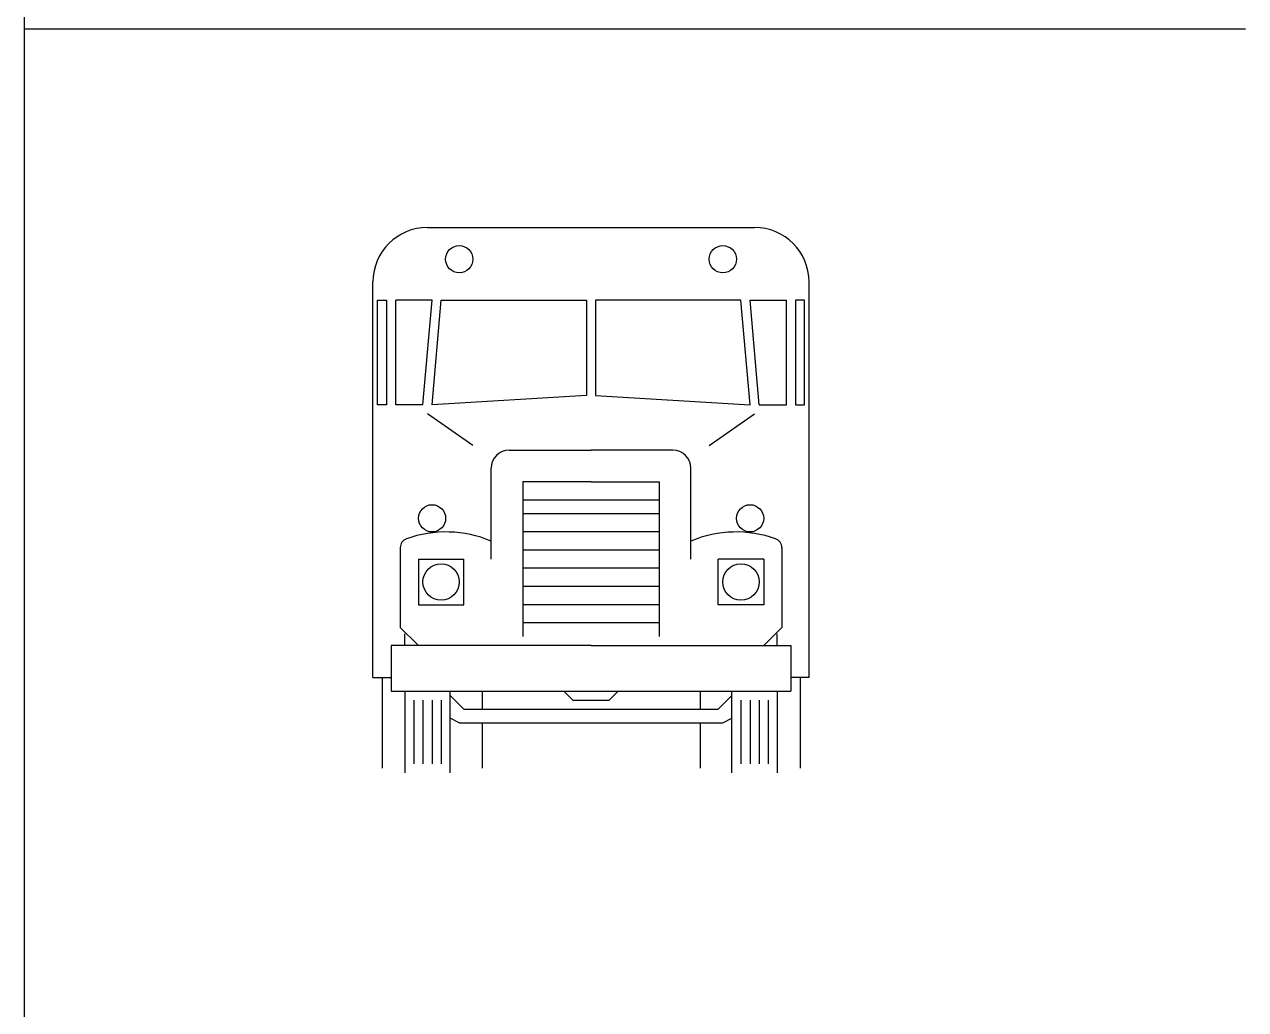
# Model space of a CAD drawing. Header units: millimetres. Extents: x 2198.5 to 2287.8, y 1208.8 to 1298.1.
# Drawn here: x 2215.263 to 2218.623, y 1285.132 to 1287.841 of the extents above; entities that cross this region are included whole.
import ezdxf

# ---------------------------------------------------------------- set-up
doc = ezdxf.new("R2010")
doc.units = ezdxf.units.MM
doc.layers.add('2', color=7, linetype='Continuous')
doc.layers.add('CAR_DTL', color=7, linetype='Continuous')

# ---------------------------------------------------------------- blocks, each defined once
blk = doc.blocks.new('02fbus01')
for p, q in [((12, 120), (84, 120)), ((0, 21), (0, 108)), ((96, 21), (96, 108)), ((1, 104), (3, 104)), ((1, 81), (1, 104)), ((3, 104), (3, 81)), ((13, 104), (5, 104)), ((5, 81), (5, 104)), ((11, 81), (13, 104)), ((13, 81), (15, 104)), ((15, 104), (47, 104)), ((47, 104), (47, 83)), ((81, 104), (49, 104)), ((49, 104), (49, 83)), ((83, 81), (81, 104)), ((85, 81), (83, 104)), ((83, 104), (91, 104)), ((91, 81), (91, 104)), ((95, 104), (93, 104)), ((93, 104), (93, 81)), ((95, 81), (95, 104)), ((3, 81), (1, 81)), ((11, 81), (5, 81)), ((47, 83), (13, 81)), ((49, 83), (83, 81)), ((85, 81), (91, 81)), ((93, 81), (95, 81)), ((30, 71), (48, 71)), ((66, 71), (48, 71)), ((26, 47), (26, 67)), ((70, 47), (70, 67)), ((33, 64), (33, 30)), ((48, 64), (33, 64)), ((48, 64), (63, 64)), ((63, 64), (63, 30)), ((6, 49.58), (6, 32)), ((90, 49.58), (90, 32)), ((10, 28), (6, 32)), ((7, 28), (7, 30.56)), ((86, 28), (90, 32)), ((89, 28), (89, 30.56)), ((4, 28), (4, 18)), ((48, 28), (4, 28)), ((48, 28), (92, 28)), ((92, 28), (92, 18)), ((0, 21), (4, 21)), ((2, 21), (2, 1)), ((96, 21), (92, 21)), ((94, 21), (94, 1)), ((4, 18), (92, 18)), ((7, 18), (7, 0)), ((17, 0), (17, 18)), ((79, 0), (79, 18)), ((89, 18), (89, 0)), ((19, 11), (17, 12)), ((19, 11), (77, 11)), ((24, 11), (24, 1)), ((72, 11), (72, 1)), ((77, 11), (79, 12))]:
    blk.add_line(p, q)
for centre, radius in [((19, 113), 3), ((77, 113), 3), ((15, 42), 4), ((81, 42), 4)]:
    blk.add_circle(centre, radius)
for centre, radius, start, end in [((12, 108), 12, 90, 180), ((84, 108), 12, 0, 90), ((30, 67), 4, 90, 180), ((66, 67), 4, 0, 90), ((8, 49.58), 2, 107.9695, 180), ((16.07, 27.42), 25.58, 67.1637, 109.8532), ((79.93, 27.42), 25.58, 70.1468, 112.8363), ((88, 49.58), 2, 0, 72.0305)]:
    blk.add_arc(centre, radius, start, end)
at = {"layer": 'CAR_DTL'}
for p, q in [((22, 72), (12, 79)), ((74, 72), (84, 79)), ((63, 60), (33, 60)), ((63, 57), (33, 57)), ((63, 53), (33, 53)), ((63, 49), (33, 49)), ((10, 47), (10, 37)), ((10, 47), (20, 47)), ((20, 37), (20, 47)), ((86, 47), (76, 47)), ((76, 37), (76, 47)), ((86, 47), (86, 37)), ((63, 45), (33, 45)), ((63, 41), (33, 41)), ((10, 37), (20, 37)), ((63, 37), (33, 37)), ((86, 37), (76, 37)), ((63, 33), (33, 33)), ((20, 14), (17, 17)), ((24, 18), (24, 14)), ((42, 18), (44, 16)), ((54, 18), (52, 16)), ((72, 18), (72, 14)), ((76, 14), (79, 17)), ((9, 16), (9, 2)), ((11, 16), (11, 2)), ((13, 16), (13, 2)), ((15, 16), (15, 2)), ((20, 14), (76, 14)), ((44, 16), (52, 16)), ((81, 16), (81, 2)), ((83, 16), (83, 2)), ((85, 16), (85, 2)), ((87, 16), (87, 2))]:
    blk.add_line(p, q, dxfattribs=at)
for centre in [(13, 56), (83, 56)]:
    blk.add_circle(centre, 3, dxfattribs=at)
blk = doc.blocks.new('BUS 2')
at = {"xscale": 0.01250000000004547, "yscale": 0.01250000000004547, "zscale": 0.01250000000004547}
blk.add_blockref('02fbus01', (211.9589, 90.2146), dxfattribs=at)

msp = doc.modelspace()

# ---------------------------------------------------------------- linework, layer by layer
at = {"layer": '2', "color": 4}
for p, q in [((2215.2627, 1267.7813), (2215.2627, 1297.8532)), ((2215.2627, 1287.8292), (2218.6227, 1287.8292))]:
    msp.add_line(p, q, dxfattribs=at)

# ---------------------------------------------------------------- block references
msp.add_blockref('BUS 2', (2004.2628, 1195.5683))

doc.saveas('drawing.dxf')
